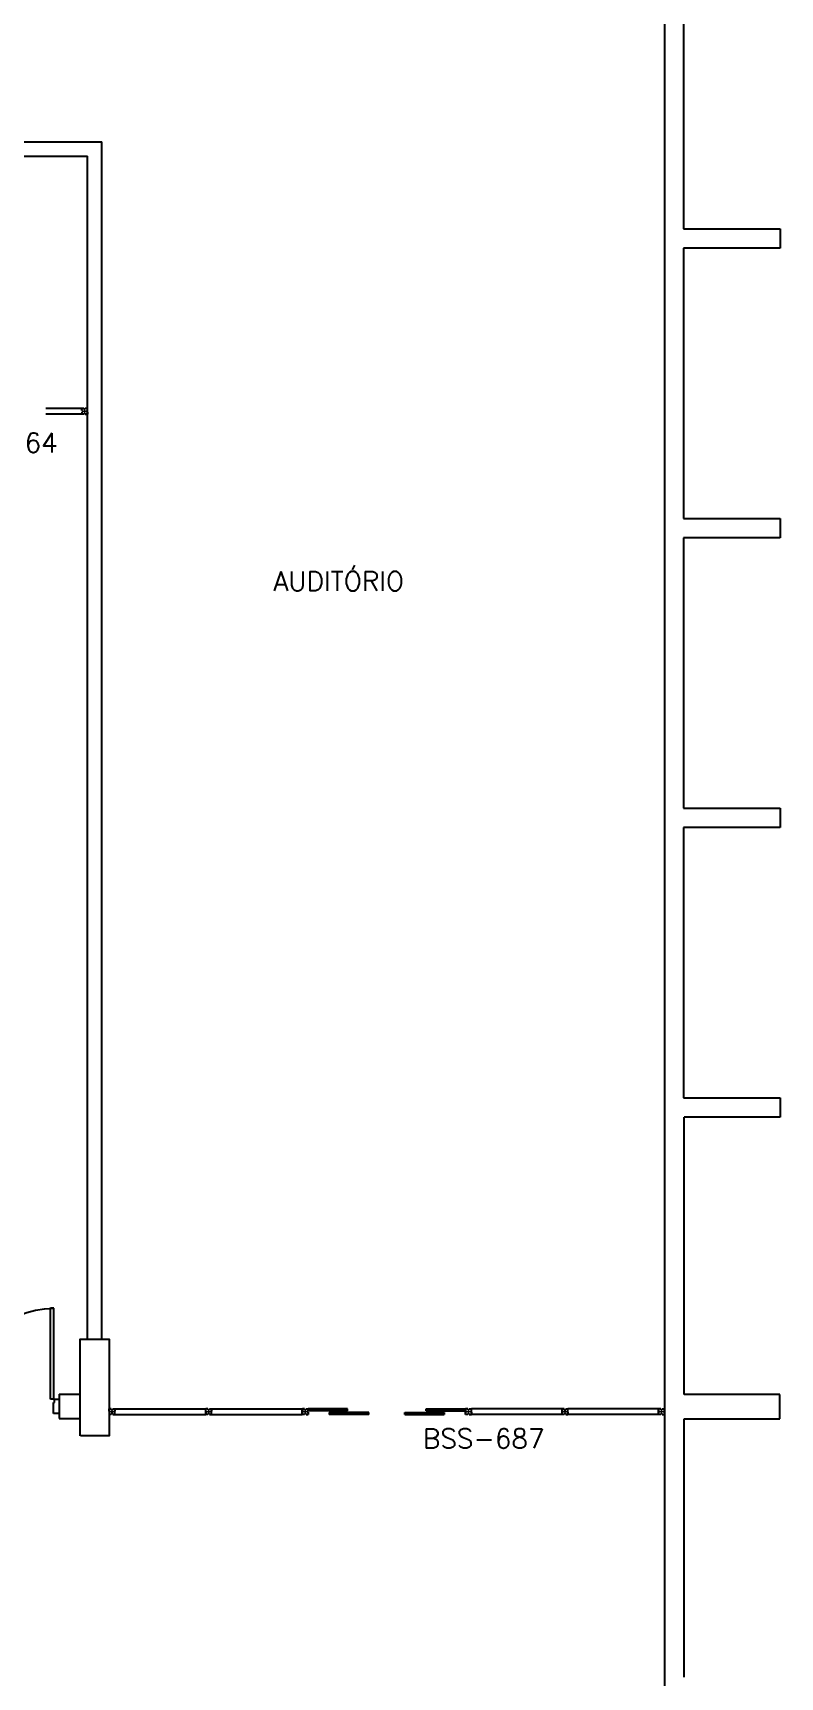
# Model space of a CAD drawing. Extents: x 0 to 244, y -71 to 76.
# Drawn here: x 215.43 to 223.18, y -2.68 to 14.35 of the extents above; entities that cross this region are included whole.
import ezdxf

# ---------------------------------------------------------------- set-up
doc = ezdxf.new("R2010")
doc.units = 0
doc.header["$LTSCALE"] = 0.01
doc.header["$MEASUREMENT"] = 0
doc.layers.get('0').update_dxf_attribs({"linetype": 'CONTINUOUS'})
for name, color, linetype in [('ALV', 2, 'CONTINUOUS'), ('DIV', 2, 'CONTINUOUS'), ('ESQ', 1, 'CONTINUOUS'), ('ESTR', 3, 'CONTINUOUS'), ('TEXTO', 2, 'CONTINUOUS'), ('TEXTO-ENDEREÇO', 2, 'CONTINUOUS')]:
    doc.layers.add(name, color=color, linetype=linetype)
doc.layers.get('0').freeze()
doc.styles.add('UNB-100', font='simplex.shx', dxfattribs={"height": 0.2})
doc.styles.add('UNB-100-1', font='simplex.shx', dxfattribs={"height": 0.2})

# ---------------------------------------------------------------- blocks, each defined once
blk = doc.blocks.new('DIVMT-SSN')
for p, q in [((-0.03, 0.008), (-0.03, 0.03)), ((-0.006, 0.03), (-0.03, 0.03)), ((-0.03, 0.008), (-0.02, 0.008)), ((-0.02, -0.008), (-0.02, 0.008)), ((-0.006, 0.02), (-0.006, 0.03)), ((0.006, 0.02), (-0.006, 0.02)), ((-0.005, 0), (0.005, 0)), ((0.005, 0), (-0.005, 0)), ((0, 0.005), (0, -0.005)), ((0, -0.005), (0, 0.005)), ((0.006, 0.03), (0.03, 0.03)), ((0.006, 0.02), (0.006, 0.03)), ((0.03, 0.008), (0.02, 0.008)), ((0.02, -0.008), (0.02, 0.008)), ((0.03, 0.008), (0.03, 0.03)), ((-0.03, -0.008), (-0.03, -0.03)), ((-0.03, -0.008), (-0.02, -0.008)), ((-0.03, -0.03), (-0.03, -0.97)), ((-0.03, -0.03), (-0.009, -0.03)), ((0.03, -0.03), (-0.03, -0.03)), ((-0.03, -0.03), (-0.006, -0.03)), ((-0.009, -0.03), (-0.027, -0.03)), ((-0.006, -0.02), (-0.006, -0.03)), ((-0.006, -0.02), (0.006, -0.02)), ((-0.006, -0.02), (-0.006, -0.03)), ((0.006, -0.02), (-0.006, -0.02)), ((0.005, -0.03), (-0.005, -0.03)), ((0.006, -0.02), (0.006, -0.03)), ((0.006, -0.02), (0.006, -0.03)), ((0.03, -0.03), (0.006, -0.03)), ((0.03, -0.008), (0.02, -0.008)), ((0.03, -0.008), (0.03, -0.03)), ((0.03, -0.03), (0.03, -0.97)), ((0.03, -0.97), (-0.03, -0.97)), ((-0.006, -0.98), (-0.006, -0.97)), ((-0.006, -0.98), (0.006, -0.98)), ((0.006, -1.001), (-0.006, -1.001)), ((0.005, -0.97), (-0.005, -0.97)), ((0, -0.994), (0, -1.007)), ((0, -1.02), (0, -1.021)), ((0.006, -0.98), (0.006, -0.97))]:
    blk.add_line(p, q)
blk = doc.blocks.new('PTDP-SSN')
at = {"color": 2}
for p, q in [((0.055, 1.015), (0.09, 1.015)), ((0.055, 0.075), (0.055, 1.015)), ((0.09, 0.075), (0.09, 1.015)), ((1.91, 0.075), (1.91, 1.015)), ((1.945, 1.015), (1.91, 1.015)), ((1.945, 0.075), (1.945, 1.015)), ((0.05, 0.075), (0, 0.075)), ((0, 0.075), (0, -0.075)), ((0.05, 0.04), (0.05, 0.075)), ((0.06, 0.04), (0.05, 0.04)), ((0.055, 0.075), (0.09, 0.075)), ((0.06, -0.075), (0.06, 0.04)), ((1.945, 0.075), (1.91, 0.075)), ((1.94, -0.075), (1.94, 0.04)), ((1.94, 0.04), (1.95, 0.04)), ((1.95, 0.04), (1.95, 0.075)), ((1.95, 0.075), (2, 0.075)), ((2, 0.075), (2, -0.075)), ((0, -0.075), (0.06, -0.075)), ((2, -0.075), (1.94, -0.075))]:
    blk.add_line(p, q, dxfattribs=at)
at = {"color": 1}
for centre, start, end in [((0.055, 0.075), 0, 90), ((1.945, 0.075), 90, 180)]:
    blk.add_arc(centre, 0.94, start, end, dxfattribs=at)
blk = doc.blocks.new('A$C73356FFD')
at = {"layer": 'DIV'}
for p, q in [((0.022, 0.06), (0, 0.06)), ((0, 0.06), (0, 0.036)), ((0, 0.06), (0, 0.039)), ((0, 0.039), (0, 0.057)), ((0.009, 0.036), (0, 0.036)), ((0.009, 0.036), (0, 0.036)), ((0.009, 0.024), (0, 0.024)), ((0.009, 0.024), (0, 0.024)), ((0, 0), (0, 0.024)), ((0.009, 0.024), (0.009, 0.036)), ((0.009, 0.036), (0.009, 0.024)), ((0.022, 0.06), (0.022, 0.05)), ((0.022, 0.05), (0.038, 0.05)), ((0.022, 0.01), (0.038, 0.01)), ((0.022, 0), (0.022, 0.01)), ((0.025, 0.03), (0.035, 0.03)), ((0.035, 0.03), (0.025, 0.03)), ((0.03, 0.025), (0.03, 0.035)), ((0.03, 0.035), (0.03, 0.025)), ((0.038, 0.06), (0.038, 0.05)), ((0.038, 0.06), (0.06, 0.06)), ((0.038, 0), (0.038, 0.01)), ((0.05, 0.024), (0.05, 0.036)), ((0.05, 0.036), (0.06, 0.036)), ((0.05, 0.024), (0.06, 0.024)), ((0.06, 0.036), (0.06, 0.06)), ((0.06, 0.024), (0.06, 0)), ((0.022, 0), (0, 0)), ((0.038, 0), (0.06, 0))]:
    blk.add_line(p, q, dxfattribs=at)

msp = doc.modelspace()

# ---------------------------------------------------------------- linework, layer by layer
at = {"layer": 'ALV'}
for p, q in [((221.975, 15.22), (221.975, 12.139)), ((222.175, 15.22), (222.175, 12.319)), ((215.047, 13.22), (216.147, 13.22)), ((216.147, 0.818), (216.147, 13.22)), ((209.925, 13.07), (215.997, 13.07)), ((215.997, 0.818), (215.997, 13.07)), ((222.175, 12.319), (223.175, 12.319)), ((223.175, 12.319), (223.175, 12.119)), ((221.975, 12.22), (221.975, 9.139)), ((222.175, 12.119), (222.175, 9.319)), ((223.175, 12.119), (222.175, 12.119)), ((221.975, 9.22), (221.975, 6.139)), ((222.175, 9.319), (223.175, 9.319)), ((223.175, 9.319), (223.175, 9.119)), ((223.175, 9.119), (222.175, 9.119)), ((222.175, 9.119), (222.175, 6.319)), ((222.175, 6.319), (223.175, 6.319)), ((223.175, 6.319), (223.175, 6.119)), ((221.975, 6.22), (221.975, 3.139)), ((222.175, 6.119), (222.175, 3.319)), ((223.175, 6.119), (222.175, 6.119)), ((222.175, 3.319), (223.175, 3.319)), ((223.175, 3.319), (223.175, 3.119)), ((221.975, 3.22), (221.975, -4.582)), ((223.175, 3.119), (222.18, 3.119)), ((222.18, 0.247), (222.18, 3.119)), ((215.704, 0.249), (215.704, -0.001)), ((215.704, 0.249), (215.922, 0.249)), ((223.172, 0.247), (222.18, 0.247)), ((223.172, -0.006), (223.172, 0.247)), ((215.704, -0.001), (215.922, -0.001)), ((222.18, -2.68), (222.18, -0.006)), ((222.18, -0.006), (223.172, -0.006))]:
    msp.add_line(p, q, dxfattribs=at)
at = {"layer": 'DIV'}
for p, q in [((215.937, 10.458), (215.566, 10.458)), ((215.937, 10.398), (215.566, 10.398)), ((218.224, 0.099), (218.224, 0.078)), ((218.224, 0.039), (218.224, 0.099)), ((218.246, 0.099), (218.224, 0.099)), ((218.224, 0.099), (218.224, 0.075)), ((218.224, 0.078), (218.224, 0.096)), ((218.233, 0.075), (218.224, 0.075)), ((218.233, 0.075), (218.224, 0.075)), ((218.224, 0.064), (218.224, 0.074)), ((218.233, 0.063), (218.224, 0.063)), ((218.224, 0.039), (218.224, 0.063)), ((218.233, 0.063), (218.224, 0.063)), ((218.246, 0.039), (218.224, 0.039)), ((218.233, 0.075), (218.233, 0.063)), ((218.233, 0.063), (218.233, 0.075)), ((218.246, 0.099), (218.246, 0.089)), ((218.246, 0.089), (218.262, 0.089)), ((218.246, 0.039), (218.246, 0.049)), ((218.246, 0.049), (218.262, 0.049)), ((218.259, 0.069), (218.249, 0.069)), ((218.249, 0.069), (218.259, 0.069)), ((218.254, 0.074), (218.254, 0.063)), ((218.254, 0.063), (218.254, 0.074)), ((218.262, 0.099), (218.262, 0.089)), ((218.262, 0.099), (218.284, 0.099)), ((218.262, 0.039), (218.262, 0.049)), ((218.262, 0.039), (218.284, 0.039)), ((218.274, 0.075), (218.284, 0.075)), ((218.274, 0.063), (218.274, 0.075)), ((218.274, 0.063), (218.284, 0.063)), ((218.284, 0.075), (218.284, 0.099)), ((218.284, 0.063), (218.284, 0.039)), ((219.915, 0.099), (219.915, 0.078)), ((219.915, 0.039), (219.915, 0.099)), ((219.937, 0.099), (219.915, 0.099)), ((219.915, 0.099), (219.915, 0.075)), ((219.915, 0.078), (219.915, 0.096)), ((219.924, 0.075), (219.915, 0.075)), ((219.924, 0.075), (219.915, 0.075)), ((219.915, 0.064), (219.915, 0.074)), ((219.924, 0.063), (219.915, 0.063)), ((219.915, 0.039), (219.915, 0.063)), ((219.924, 0.063), (219.915, 0.063)), ((219.937, 0.039), (219.915, 0.039)), ((219.924, 0.075), (219.924, 0.063)), ((219.924, 0.063), (219.924, 0.075)), ((219.937, 0.099), (219.937, 0.089)), ((219.937, 0.089), (219.953, 0.089)), ((219.937, 0.039), (219.937, 0.049)), ((219.937, 0.049), (219.953, 0.049)), ((219.95, 0.069), (219.94, 0.069)), ((219.94, 0.069), (219.95, 0.069)), ((219.945, 0.074), (219.945, 0.063)), ((219.945, 0.063), (219.945, 0.074)), ((219.953, 0.099), (219.953, 0.089)), ((219.953, 0.099), (219.975, 0.099)), ((219.953, 0.039), (219.953, 0.049)), ((219.953, 0.039), (219.975, 0.039)), ((219.965, 0.075), (219.975, 0.075)), ((219.965, 0.063), (219.965, 0.075)), ((219.965, 0.063), (219.975, 0.063)), ((219.975, 0.075), (219.975, 0.099)), ((219.975, 0.063), (219.975, 0.039)), ((220.953, 0.099), (220.975, 0.099)), ((220.953, 0.039), (220.975, 0.039)), ((220.965, 0.075), (220.975, 0.075)), ((220.965, 0.063), (220.965, 0.075)), ((220.965, 0.063), (220.975, 0.063)), ((220.975, 0.075), (220.975, 0.099)), ((220.975, 0.063), (220.975, 0.039))]:
    msp.add_line(p, q, dxfattribs=at)
at = {"layer": 'ESQ'}
for p, q in [((218.224, 0.078), (218.224, 0.098)), ((218.691, 0.098), (218.283, 0.098)), ((218.691, 0.078), (218.283, 0.078)), ((218.911, 0.06), (218.503, 0.06)), ((218.503, 0.06), (218.503, 0.04)), ((218.911, 0.04), (218.503, 0.04)), ((218.691, 0.078), (218.691, 0.098)), ((218.911, 0.04), (218.911, 0.06)), ((219.287, 0.06), (219.695, 0.06)), ((219.287, 0.04), (219.287, 0.06)), ((219.287, 0.04), (219.695, 0.04)), ((219.507, 0.098), (219.915, 0.098)), ((219.507, 0.078), (219.507, 0.098)), ((219.507, 0.078), (219.915, 0.078)), ((219.695, 0.06), (219.695, 0.04)), ((219.915, 0.078), (219.915, 0.098))]:
    msp.add_line(p, q, dxfattribs=at)
at = {"layer": 'ESTR'}
msp.add_lwpolyline([(215.922, -0.182), (215.922, 0.818), (216.222, 0.818), (216.222, -0.182), (215.923, -0.182)], dxfattribs=at)

# ---------------------------------------------------------------- block references
at = {"layer": 'DIV', "xscale": -1, "rotation": 90}
for name, p in [('A$C73356FFD', (215.997, 10.458)), ('DIVMT-SSN', (216.252, 0.069)), ('DIVMT-SSN', (217.252, 0.069))]:
    msp.add_blockref(name, p, dxfattribs=at)
at = {"layer": 'DIV', "rotation": 270}
for p in [(220.945, 0.069), (221.945, 0.069)]:
    msp.add_blockref('DIVMT-SSN', p, dxfattribs=at)
at = {"layer": 'ESQ', "xscale": -1}
msp.add_blockref('PTDP-SSN', (215.704, 0.124), dxfattribs=at)

# ---------------------------------------------------------------- texts
at = {"layer": 'TEXTO', "style": 'UNB-100'}
msp.add_text('AUDITÓRIO', height=0.2, dxfattribs=at).set_placement((217.924, 8.569))
at = {"layer": 'TEXTO-ENDEREÇO', "style": 'UNB-100-1'}
for s, p in [('BSS-683/64', (213.897, 10.003)), ('BSS-687', (219.473, -0.31))]:
    msp.add_text(s, height=0.2, dxfattribs=at).set_placement(p)

doc.saveas('drawing.dxf')
